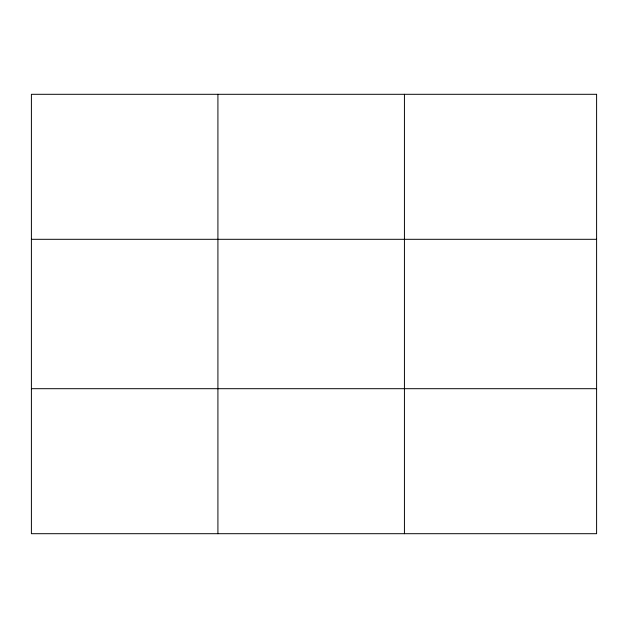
<?xml version="1.0" encoding="UTF-8"?>
<svg xmlns="http://www.w3.org/2000/svg" width="628" height="628" viewBox="0 0 628 628"><rect width="100%" height="100%" fill="white"/><g stroke="black" fill="none" stroke-linecap="round" stroke-linejoin="round"><path stroke-width="0.94" d="M217.916 533.698L217.916 94.302M404.432 533.698L404.432 94.302M31.4 239.307L596.6 239.307M31.4 388.693L596.6 388.693M596.6 94.302L596.6 533.698L31.4 533.698L31.4 94.302L596.6 94.302"/></g></svg>
